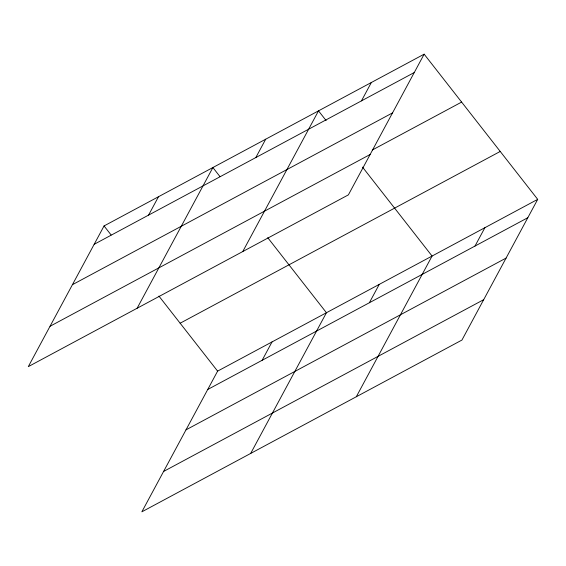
<?xml version="1.0" encoding="UTF-8"?>
<svg xmlns="http://www.w3.org/2000/svg" width="566" height="566" viewBox="0 0 566 566"><rect width="100%" height="100%" fill="white"/><g stroke="black" fill="none" stroke-linecap="round" stroke-linejoin="round"><path stroke-width="0.85" d="M424.146 54.173L104.059 225.94L28.3 366.641L348.387 194.867L424.146 54.173L537.7 199.359L461.941 340.06L141.854 511.827L217.613 371.133L537.7 199.359M148.582 215.108L158.473 196.742M137.128 308.237L212.887 167.543L219.948 176.571M255.818 157.56L265.702 139.201M242.757 251.552L318.517 110.858L326.122 120.579M361.448 100.875L371.331 82.516M262.136 360.294L272.027 341.928M250.681 453.43L326.44 312.729L267.76 237.699M369.365 302.746L379.255 284.387M356.311 396.745L432.07 256.044L362.516 167.112M474.994 246.061L484.885 227.702M94.168 244.307L414.262 72.533M72.434 284.677L392.521 112.903M372.301 150.011L461.623 102.085M50.034 326.271L370.129 154.497M180.137 323.221L500.231 151.447M207.722 389.493L527.809 217.719M185.988 429.863L506.075 258.089M163.588 471.457L483.675 299.683M104.059 225.94L111.12 234.968M158.933 296.103L217.613 371.133"/></g></svg>
